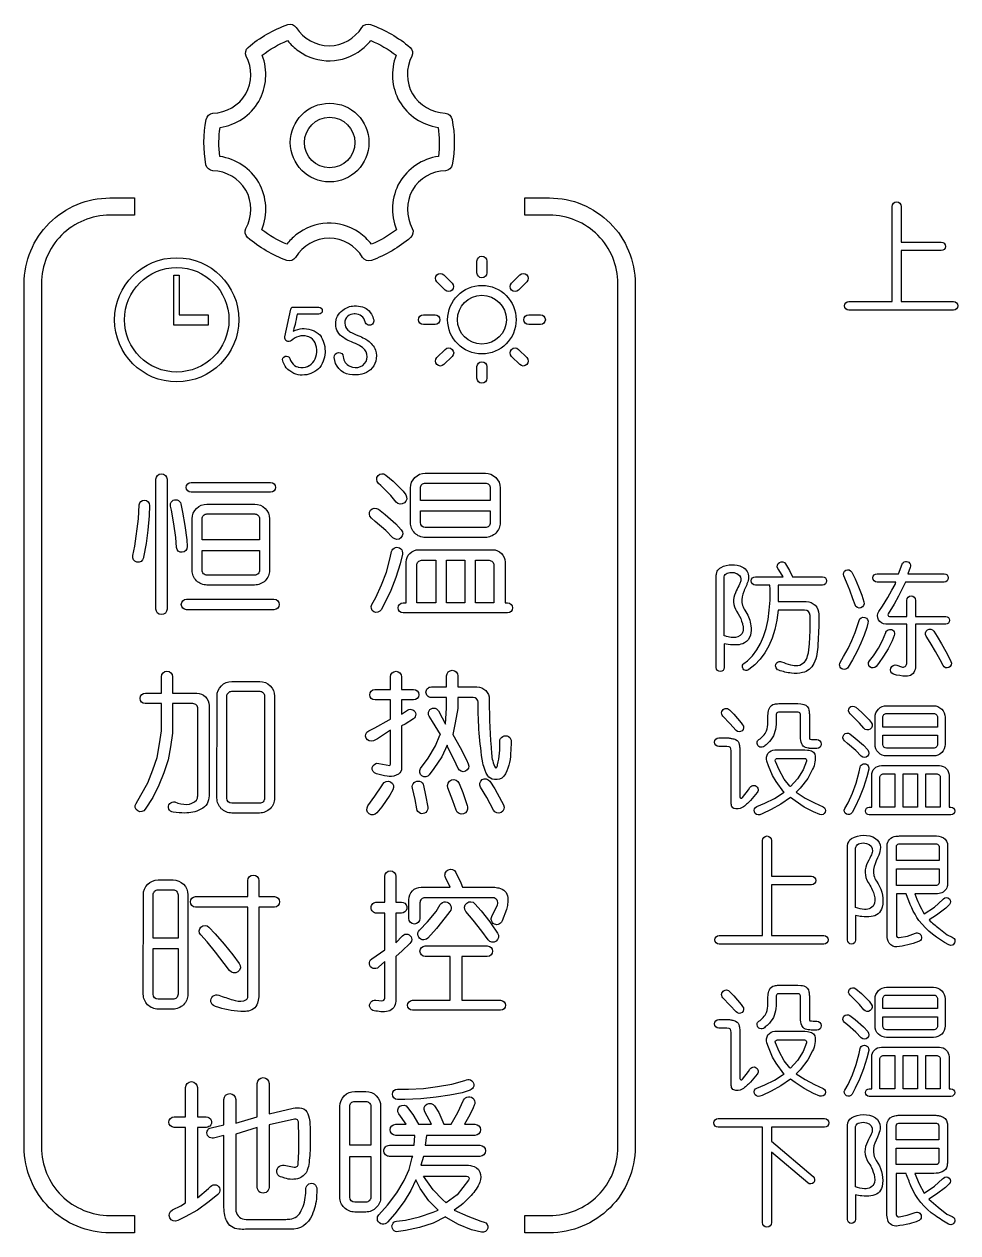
# Model space of a CAD drawing. Header units: inches. Extents: x -244 to 524, y 600 to 1121.
# Drawn here: x 462.95 to 481.89, y 920.44 to 944.97 of the extents above; entities that cross this region are included whole.
import ezdxf

# ---------------------------------------------------------------- set-up
doc = ezdxf.new("R2010")
doc.units = ezdxf.units.IN
doc.layers.add('DWG', color=7, linetype='Continuous')

# ---------------------------------------------------------------- blocks, each defined once
blk = doc.blocks.new('SPC')
at = {"layer": 'DWG'}
for points in [[(14.868, 27.781, 0.251803), (14.877, 27.014, 0.24952), (15.545, 26.622, -0.3435), (15.681, 26.496, -0.095028), (15.686, 25.577, -0.341599), (15.546, 25.455, 0.25424), (14.877, 25.063, 0.251355), (14.875, 24.282, -0.34376), (14.84, 24.099, -0.091878), (14.044, 23.634, -0.343192), (13.867, 23.695, 0.257035), (13.187, 24.087, 0.252369), (12.507, 23.695, -0.345785), (12.331, 23.634, -0.091712), (11.534, 24.099, -0.341208), (11.5, 24.282, 0.255978), (11.498, 25.063, 0.249702), (10.829, 25.455, -0.344158), (10.689, 25.577, -0.095085), (10.694, 26.496, -0.345858), (10.829, 26.622, 0.254036), (11.498, 27.014, 0.247407), (11.507, 27.781, -0.336863), (11.545, 27.958, -0.092243), (12.347, 28.421, -0.335925), (12.521, 28.362, 0.250637), (13.187, 27.989, 0.246294), (13.854, 28.362, -0.339946), (14.028, 28.421, -0.092094), (14.83, 27.958, -0.337455)], [(14.613, 25.215, 0.22672), (14.554, 24.258, -0.065935), (14.049, 23.962, 0.072401), (13.795, 24.199, 0.337485), (12.513, 24.15, 0.054158), (12.326, 23.962, -0.065782), (11.821, 24.258, 0.229078), (11.761, 25.215, 0.226032), (10.97, 25.744, -0.069111), (10.974, 26.333, 0.226109), (11.761, 26.862, 0.223229), (11.829, 27.798, -0.066902), (12.343, 28.094, 0.06322), (12.566, 27.887, 0.337197), (13.846, 27.915, 0.052891), (14.032, 28.094, -0.066828), (14.546, 27.798, 0.223473), (14.613, 26.862, 0.224507), (15.4, 26.333, -0.070456), (15.404, 25.744, 0.226964)], [(7, 5.64), (7, 23.162, -0.414214), (8.74, 24.902), (9.24, 24.902), (9.24, 24.552), (8.74, 24.552, 0.414214), (7.35, 23.162), (7.35, 5.64, 0.414214), (8.74, 4.25), (9.24, 4.25), (9.24, 3.9), (8.74, 3.9, -0.414214)], [(17.657, 3.9), (17.157, 3.9), (17.157, 4.25), (17.657, 4.25, 0.414214), (19.047, 5.64), (19.047, 23.162, 0.414214), (17.657, 24.552), (17.157, 24.552), (17.157, 24.902), (17.657, 24.902, -0.414214), (19.397, 23.162), (19.397, 5.64, -0.414214)], [(24.796, 22.802), (25.857, 22.802, -1), (25.857, 22.627), (23.732, 22.627, -1), (23.732, 22.802), (24.61, 22.802), (24.61, 24.728, -1), (24.796, 24.728), (24.796, 24.007), (25.607, 24.007, -1), (25.607, 23.832), (24.796, 23.832)], [(16.187, 23.619, -1), (16.387, 23.619), (16.387, 23.382, -1), (16.187, 23.382)], [(15.544, 23.033), (15.376, 23.2, -1), (15.517, 23.341), (15.685, 23.174, -1)], [(16.889, 23.174), (17.057, 23.341, -1), (17.198, 23.2), (17.03, 23.033, -1)], [(12.657, 22.105), (12.61, 22.101), (12.57, 22.093), (12.525, 22.079), (12.485, 22.059), (12.448, 22.032), (12.424, 22.01, -0.758247), (12.287, 22.084), (12.409, 22.648, -0.353058), (12.456, 22.685), (12.977, 22.685, -1), (12.977, 22.541), (12.537, 22.541), (12.527, 22.485), (12.516, 22.432), (12.505, 22.382), (12.495, 22.335), (12.484, 22.291), (12.473, 22.251), (12.463, 22.214), (12.458, 22.197), (12.505, 22.218), (12.552, 22.233), (12.597, 22.244), (12.641, 22.251), (12.682, 22.253), (12.729, 22.248), (12.775, 22.239), (12.82, 22.227), (12.864, 22.212), (12.881, 22.205), (12.926, 22.18), (12.965, 22.152), (12.997, 22.121), (13.024, 22.087), (13.025, 22.085), (13.047, 22.04), (13.066, 21.996), (13.082, 21.953), (13.089, 21.933), (13.097, 21.888), (13.102, 21.841), (13.105, 21.793), (13.105, 21.765), (13.1, 21.719), (13.091, 21.673), (13.078, 21.627), (13.065, 21.589), (13.047, 21.542), (13.024, 21.501), (12.997, 21.464), (12.97, 21.437), (12.935, 21.406), (12.897, 21.379), (12.855, 21.356), (12.818, 21.341), (12.775, 21.326), (12.732, 21.315), (12.685, 21.309), (12.637, 21.307), (12.602, 21.308), (12.556, 21.314), (12.512, 21.325), (12.469, 21.341), (12.428, 21.363), (12.387, 21.39), (12.378, 21.397), (12.347, 21.422), (12.319, 21.453), (12.294, 21.487), (12.272, 21.527), (12.253, 21.572), (12.246, 21.593, -0.97311), (12.389, 21.643), (12.406, 21.604), (12.429, 21.563), (12.456, 21.529), (12.485, 21.502), (12.517, 21.483), (12.552, 21.471), (12.562, 21.469), (12.614, 21.462), (12.662, 21.462), (12.707, 21.469), (12.748, 21.481), (12.785, 21.5), (12.786, 21.501), (12.823, 21.528), (12.856, 21.559), (12.884, 21.597), (12.905, 21.637), (12.92, 21.678), (12.93, 21.723), (12.935, 21.77), (12.938, 21.821), (12.931, 21.871), (12.92, 21.917), (12.903, 21.959), (12.881, 21.997), (12.849, 22.033), (12.813, 22.062), (12.773, 22.083), (12.746, 22.093), (12.702, 22.102)], [(13.848, 21.324, -0.103245), (13.6, 21.319, -0.350255), (13.291, 21.665, -0.99881), (13.474, 21.68, 0.279469), (13.605, 21.485, 0.196646), (13.827, 21.479, 0.499096), (13.911, 21.821, 0.106833), (13.804, 21.905, 0.030017), (13.639, 21.982, -0.034359), (13.516, 22.042), (13.478, 22.067, -0.540556), (13.464, 22.625, -0.169471), (13.695, 22.709), (13.741, 22.709), (13.786, 22.705, -0.254133), (14.045, 22.544, -0.063058), (14.092, 22.428, -1), (13.917, 22.387, 0.359211), (13.715, 22.549), (13.693, 22.549, 0.150721), (13.565, 22.505, 0.428137), (13.568, 22.22, 0.071058), (13.643, 22.169, 0.022242), (13.81, 22.094, -0.029471), (13.932, 22.033), (13.971, 22.008, -0.155404), (14.127, 21.815, -0.145023), (14.132, 21.59, -0.290681)], [(15.336, 22.331), (15.099, 22.331, -1), (15.099, 22.53), (15.336, 22.53, -1)], [(17.238, 22.53), (17.475, 22.53, -1), (17.475, 22.331), (17.238, 22.331, -1)], [(15.685, 21.687), (15.517, 21.52, -1), (15.376, 21.661), (15.544, 21.829, -1)], [(17.03, 21.829), (17.198, 21.661, -1), (17.057, 21.52), (16.889, 21.687, -1)], [(16.387, 21.479), (16.387, 21.242, -1), (16.187, 21.242), (16.187, 21.479, -1)], [(9.673, 19.192, -1), (9.899, 19.192), (9.899, 16.558, -1), (9.673, 16.558)], [(14.438, 18.865), (14.237, 19.066), (14.189, 19.109, -0.981141), (14.337, 19.279), (14.488, 19.153), (14.688, 18.953), (14.741, 18.877, -0.959156), (14.548, 18.731)], [(14.839, 19.016, -0.414214), (15.139, 19.316), (16.357, 19.316, -0.414214), (16.657, 19.016), (16.657, 18.314, -0.414214), (16.356, 18.012), (15.139, 18.012, -0.414214), (14.838, 18.314)], [(11.999, 19.128, -1), (11.999, 18.928), (10.388, 18.928, -1), (10.388, 19.128)], [(16.357, 19.116, -0.414214), (16.457, 19.016), (16.457, 18.765), (15.039, 18.765), (15.039, 19.016), (15.039, 19.016, -0.414214), (15.139, 19.116)], [(9.544, 18.662), (9.535, 18.451), (9.51, 18.163), (9.472, 17.887), (9.422, 17.611), (9.419, 17.596, -0.997699), (9.204, 17.643), (9.247, 17.837), (9.322, 18.389), (9.334, 18.671, -1)], [(9.968, 18.647, -1.006872), (10.179, 18.691), (10.212, 18.526), (10.262, 18.251), (10.3, 17.962), (10.307, 17.825, -0.987908), (10.09, 17.81), (10.074, 18.012), (10.036, 18.288), (9.986, 18.564)], [(11.677, 18.689, -0.414214), (11.977, 18.389), (11.977, 17.347, -0.414214), (11.675, 17.046), (10.709, 17.046, -0.414214), (10.408, 17.347), (10.409, 18.389, -0.414214), (10.709, 18.689)], [(11.677, 18.489, -0.414214), (11.777, 18.389), (11.777, 17.962), (10.609, 17.962), (10.609, 18.389, -0.414214), (10.709, 18.489)], [(14.124, 18.338), (14.044, 18.406, -0.975595), (14.186, 18.583), (14.325, 18.476), (14.538, 18.288), (14.649, 18.168, -0.981659), (14.481, 18.006), (14.337, 18.15)], [(15.139, 18.212, -0.413961), (15.038, 18.313), (15.038, 18.552), (16.457, 18.552), (16.457, 18.314, -0.414214), (16.356, 18.212)], [(10.709, 17.247, -0.414214), (10.609, 17.347), (10.609, 17.749), (11.777, 17.749), (11.777, 17.347, -0.414214), (11.677, 17.247)], [(14.538, 17.197), (14.438, 16.934), (14.325, 16.696), (14.241, 16.545, -1), (14.054, 16.648), (14.137, 16.796), (14.25, 17.047), (14.35, 17.31), (14.425, 17.599), (14.455, 17.725, -1.00223), (14.674, 17.673), (14.626, 17.473)], [(14.751, 17.512, -0.414214), (15.001, 17.762), (16.507, 17.762, -0.414214), (16.757, 17.512), (16.757, 16.683), (16.807, 16.683, -1), (16.807, 16.483), (14.689, 16.483, -1), (14.689, 16.683), (14.751, 16.683)], [(15.353, 16.683), (14.964, 16.683), (14.964, 17.448, -0.414214), (15.064, 17.548), (15.353, 17.548)], [(16.156, 17.548), (16.432, 17.548, -0.414214), (16.532, 17.448), (16.532, 16.683), (16.156, 16.683)], [(21.043, 17.248), (21.046, 17.269, -0.18588), (21.097, 17.37, -0.057536), (21.141, 17.402, -0.241082), (21.575, 17.412, -0.293613), (21.697, 17.199, -0.079779), (21.671, 17.084, -0.014308), (21.647, 17.022), (21.629, 16.982), (21.612, 16.942, 0.013775), (21.588, 16.882), (21.582, 16.861, 0.16459), (21.576, 16.632, 0.057688), (21.623, 16.536), (21.645, 16.5, -0.135222), (21.743, 16.219, -0.0895), (21.735, 16.027, -0.227817), (21.614, 15.871, -0.106357), (21.469, 15.832, -0.057437), (21.287, 15.842), (21.245, 15.849), (21.203, 15.856), (21.203, 15.37, -1), (21.043, 15.37)], [(22.869, 16.71, -0.418124), (23.124, 16.452), (23.121, 16.219), (23.106, 15.829, -0.029146), (23.085, 15.643, -0.073005), (23.024, 15.457, -0.107101), (22.927, 15.332, -0.111652), (22.795, 15.268, -0.074292), (22.566, 15.257, -0.058232), (22.309, 15.318, -1.017402), (22.366, 15.488, 0.026102), (22.55, 15.426, 0.107881), (22.699, 15.414, 0.160495), (22.831, 15.482, 0.125307), (22.897, 15.61, 0.049289), (22.935, 15.856), (22.949, 16.123), (22.949, 16.345), (22.946, 16.431, 0.404153), (22.835, 16.538), (22.301, 16.538), (22.273, 16.334), (22.233, 16.144), (22.18, 15.969), (22.112, 15.812), (22.029, 15.668), (21.933, 15.54), (21.822, 15.425), (21.702, 15.33, -1.007999), (21.603, 15.455), (21.675, 15.511), (21.779, 15.611), (21.865, 15.729), (21.94, 15.862), (22.004, 16.005), (22.055, 16.166), (22.094, 16.345), (22.119, 16.534), (22.133, 16.738), (22.133, 16.96), (22.13, 17.046), (21.838, 17.046, -1), (21.838, 17.214), (22.398, 17.214), (22.309, 17.354), (22.292, 17.383, -0.986875), (22.449, 17.474), (22.527, 17.343), (22.588, 17.214), (23.197, 17.214, -1), (23.197, 17.046), (22.301, 17.046), (22.301, 16.71)], [(24.343, 16.51), (24.414, 16.617), (24.525, 16.792), (24.607, 16.939), (24.672, 17.06), (24.689, 17.107), (24.304, 17.107, -1), (24.304, 17.275), (24.74, 17.275), (24.812, 17.468, -1.002709), (24.979, 17.405), (24.929, 17.275), (25.666, 17.275, -1), (25.666, 17.107), (24.879, 17.107), (24.818, 16.971), (24.743, 16.821), (24.654, 16.656), (24.529, 16.46, 0.591471), (24.557, 16.409), (24.908, 16.409), (24.908, 16.735, -1), (25.087, 16.735), (25.087, 16.409), (25.699, 16.409, -1), (25.699, 16.252), (25.087, 16.252), (25.087, 15.454, -0.056909), (25.077, 15.334, -0.392931), (24.891, 15.195, -0.064678), (24.641, 15.236, -1), (24.709, 15.418), (24.803, 15.383, 0.523655), (24.908, 15.455), (24.908, 16.252), (24.48, 16.252, -0.600444)], [(21.203, 17.199), (21.205, 17.214, -0.27011), (21.265, 17.287, -0.24806), (21.486, 17.263, -0.312125), (21.538, 17.131, -0.059867), (21.515, 17.062, -0.009509), (21.449, 16.929, 0.012627), (21.43, 16.887, 0.259174), (21.454, 16.516), (21.488, 16.464, -0.07481), (21.573, 16.263), (21.577, 16.247), (21.581, 16.231, -0.133271), (21.581, 16.098, -0.065792), (21.565, 16.064, -0.270117), (21.377, 15.978, -0.059533), (21.251, 16.002), (21.235, 16.007), (21.203, 16.016)], [(23.631, 17.231, -0.977324), (23.791, 17.309), (23.859, 17.175), (23.931, 17.01), (23.995, 16.842), (24.039, 16.702, -0.98765), (23.859, 16.643), (23.816, 16.767), (23.752, 16.942), (23.688, 17.107)], [(10.294, 16.758), (12.068, 16.758, -1), (12.068, 16.545), (10.294, 16.545, -1)], [(23.94, 16.325, -0.990222), (24.12, 16.275), (24.096, 16.184), (24.042, 16.03), (23.977, 15.869), (23.899, 15.701), (23.809, 15.529), (23.722, 15.38, -1.002784), (23.558, 15.477), (23.627, 15.593), (23.716, 15.758), (23.795, 15.923), (23.863, 16.084), (23.917, 16.245)], [(24.482, 16.08), (24.485, 16.087, -1.017088), (24.655, 16.023), (24.611, 15.912), (24.532, 15.751), (24.439, 15.601), (24.335, 15.454), (24.285, 15.395, -0.986166), (24.149, 15.508), (24.232, 15.611), (24.332, 15.762), (24.414, 15.919)], [(25.303, 16.01, -0.995984), (25.454, 16.109), (25.523, 16.005), (25.613, 15.855), (25.702, 15.694), (25.788, 15.529), (25.805, 15.493, -0.98228), (25.644, 15.413), (25.584, 15.529), (25.494, 15.694), (25.405, 15.847), (25.316, 15.99)], [(10.75, 12.77, -0.307283), (10.585, 12.495), (10.546, 12.475), (10.505, 12.459), (10.464, 12.445), (10.423, 12.435, -0.051345), (10.259, 12.419, -0.019856), (10.025, 12.436, -1.082713), (10.058, 12.643, 0.102359), (10.298, 12.595, 0.206315), (10.494, 12.68), (10.505, 12.696, 0.09441), (10.524, 12.795), (10.524, 14.535, 0.427586), (10.423, 14.639), (10.01, 14.639), (10.01, 14.037), (9.972, 13.761), (9.922, 13.498), (9.834, 13.234), (9.734, 12.984), (9.609, 12.733), (9.455, 12.496, -1), (9.269, 12.615), (9.37, 12.783), (9.508, 13.034), (9.609, 13.297), (9.696, 13.548), (9.747, 13.824), (9.784, 14.087), (9.784, 14.639), (9.458, 14.639, -1), (9.46, 14.852), (9.784, 14.852), (9.784, 15.186, -1), (10.01, 15.186), (10.01, 14.852), (10.5, 14.852, -0.414214), (10.75, 14.602)], [(14.657, 13.335, -0.260312), (14.593, 13.21, -0.172129), (14.405, 13.163), (14.366, 13.166, -0.031665), (14.146, 13.214, -1), (14.194, 13.427), (14.418, 13.385), (14.431, 13.41), (14.431, 14.099), (14.168, 13.924), (14.086, 13.886, -1), (13.99, 14.086), (14.117, 14.15), (14.406, 14.313), (14.431, 14.325), (14.431, 14.714), (14.119, 14.714, -1), (14.118, 14.927), (14.431, 14.927), (14.431, 15.184, -1), (14.657, 15.183), (14.657, 14.927), (14.9, 14.927, -1), (14.901, 14.714), (14.657, 14.714), (14.657, 14.426), (14.78, 14.508, -1), (14.896, 14.331), (14.732, 14.225), (14.657, 14.187)], [(16.65, 13.872, -1.032744), (16.882, 13.864, -0.013856), (16.87, 13.631, -0.131123), (16.733, 13.164, -0.077094), (16.693, 13.129, -0.202131), (16.493, 13.107, -0.166294), (16.386, 13.209, -0.040479), (16.351, 13.283, -0.036248), (16.305, 13.439, -0.041154), (16.211, 14.651), (16.211, 14.666, 0.410819), (16.11, 14.764), (15.798, 14.764), (15.798, 14.538), (15.747, 14.25), (15.697, 14.012), (15.848, 13.748), (15.973, 13.498), (16.01, 13.417, -1), (15.804, 13.325), (15.722, 13.498), (15.597, 13.748), (15.584, 13.799), (15.472, 13.56), (15.309, 13.322), (15.22, 13.197, -1), (15.043, 13.322), (15.196, 13.535), (15.346, 13.786), (15.434, 13.999), (15.447, 14.012), (15.284, 14.275), (15.217, 14.383, -1.024709), (15.406, 14.493), (15.484, 14.35), (15.547, 14.225), (15.572, 14.551), (15.572, 14.764), (15.259, 14.764, -0.416141), (15.152, 14.871, -0.424234), (15.262, 14.977), (15.572, 14.977), (15.572, 15.203, -1), (15.798, 15.203), (15.798, 14.977), (16.187, 14.977, -0.414214), (16.437, 14.727), (16.437, 14.701, 0.023073), (16.484, 13.623, 0.103932), (16.561, 13.336), (16.567, 13.332), (16.572, 13.331), (16.578, 13.334, 0.108836), (16.607, 13.398, 0.072755)], [(10.913, 14.79, -0.414214), (11.213, 15.09), (11.779, 15.09, -0.414214), (12.079, 14.79), (12.079, 12.721, -0.414214), (11.777, 12.419), (11.213, 12.419, -0.414214), (10.912, 12.721)], [(11.113, 14.79, -0.414214), (11.213, 14.89), (11.779, 14.89, -0.414214), (11.879, 14.79), (11.879, 12.721, -0.414214), (11.777, 12.619), (11.213, 12.619, -0.413961), (11.112, 12.72)], [(21.313, 14.513), (21.396, 14.425), (21.545, 14.25), (21.578, 14.21, -0.97673), (21.445, 14.096), (21.321, 14.234), (21.177, 14.386, -1.002617)], [(22.121, 14.547, -0.26273), (22.224, 14.628, -0.027827), (22.309, 14.64), (22.699, 14.64), (22.761, 14.635), (22.791, 14.63), (22.82, 14.623, -0.324197), (22.923, 14.507, -0.050441), (22.931, 14.423), (22.931, 13.993, 0.012355), (22.94, 13.916, 0.034092), (23.082, 13.91, -0.988156), (23.084, 13.726), (23.084, 13.726, -0.016553), (22.97, 13.728), (22.939, 13.731), (22.928, 13.732), (22.927, 13.733), (22.904, 13.736), (22.879, 13.741), (22.852, 13.75, -0.212131), (22.777, 13.821, -0.069926), (22.749, 13.968), (22.749, 14.42, 0.433586), (22.705, 14.466), (22.303, 14.466, 0.41817), (22.26, 14.422, -0.008884), (22.259, 14.278), (22.256, 14.221), (22.251, 14.164, -0.18758), (22.09, 13.837, -0.016576), (22.019, 13.776, -0.627369), (21.872, 13.832), (21.872, 13.849, -0.203592), (21.905, 13.908, 0.155377), (22.06, 14.087, 0.087248), (22.089, 14.256), (22.089, 14.313, -0.024837), (22.093, 14.429), (22.097, 14.46), (22.103, 14.49), (22.111, 14.52)], [(23.794, 14.401), (23.757, 14.434, -0.981141), (23.872, 14.568), (23.99, 14.469), (24.147, 14.313), (24.188, 14.253, -0.959156), (24.037, 14.139), (23.951, 14.244)], [(24.264, 13.813), (24.265, 14.362, -0.414214), (24.5, 14.597), (25.452, 14.597, -0.414214), (25.686, 14.362), (25.686, 13.813, -0.414214), (25.451, 13.577), (24.5, 13.577, -0.414214)], [(24.5, 14.441), (25.452, 14.441, -0.414214), (25.53, 14.362), (25.53, 14.165), (24.421, 14.165), (24.421, 14.362), (24.421, 14.362, -0.414214)], [(23.706, 13.832), (23.643, 13.885, -0.975595), (23.754, 14.023), (23.863, 13.94), (24.029, 13.793), (24.116, 13.699, -0.981659), (23.985, 13.572), (23.872, 13.685)], [(24.421, 13.999), (25.53, 13.999), (25.53, 13.813, -0.414214), (25.451, 13.734), (24.5, 13.734, -0.413961), (24.42, 13.813)], [(21.305, 13.761), (21.255, 13.769), (21.093, 13.769, -1), (21.093, 13.943), (21.296, 13.943, -0.011491), (21.361, 13.932, -0.070941), (21.436, 13.909, -0.254447), (21.509, 13.809, -0.026143), (21.52, 13.719), (21.52, 12.748, 0.32165), (21.54, 12.72, 0.329988), (21.575, 12.733), (21.695, 12.889), (21.727, 12.938, -1.083663), (21.87, 12.834), (21.736, 12.674, -0.073532), (21.57, 12.53, -0.222538), (21.397, 12.513, -0.270609), (21.35, 12.583, -0.016463), (21.346, 12.624), (21.346, 13.678), (21.341, 13.723, 0.334609)], [(22.234, 13.703), (22.84, 13.703), (22.891, 13.697), (22.92, 13.693), (22.947, 13.687), (22.973, 13.679, -0.225031), (23.04, 13.612, -0.188829), (22.994, 13.307), (22.898, 13.122), (22.742, 12.924, -0.031599), (22.666, 12.84), (22.848, 12.723), (23.039, 12.624), (23.211, 12.545, -0.972008), (23.145, 12.39), (23.014, 12.441), (22.823, 12.541), (22.641, 12.665), (22.549, 12.732), (22.35, 12.599), (22.159, 12.491), (21.977, 12.4), (21.925, 12.385, -0.947134), (21.868, 12.551), (22.027, 12.616), (22.226, 12.715), (22.383, 12.815), (22.417, 12.84), (22.416, 12.84), (22.256, 13.058), (22.184, 13.18), (22.101, 13.379), (22.071, 13.47, -0.520491)], [(22.283, 13.528), (22.83, 13.528, -0.521815), (22.871, 13.47), (22.807, 13.296), (22.69, 13.113), (22.549, 12.956), (22.533, 12.964), (22.417, 13.105), (22.317, 13.296), (22.243, 13.468, -0.538437)], [(24.136, 13.312), (24.098, 13.155), (24.029, 12.94), (23.951, 12.734), (23.863, 12.547), (23.797, 12.429, -1), (23.651, 12.51), (23.716, 12.626), (23.804, 12.822), (23.882, 13.028), (23.941, 13.253), (23.964, 13.352, -1.00223)], [(24.392, 13.381), (25.57, 13.381, -0.414214), (25.765, 13.185), (25.765, 12.538), (25.804, 12.538, -1), (25.804, 12.381), (24.147, 12.381, -1), (24.147, 12.538), (24.196, 12.538), (24.196, 13.185, -0.414214)], [(14.255, 12.971), (14.276, 13.007, -0.996627), (14.48, 12.892), (14.418, 12.783), (14.255, 12.545), (14.157, 12.423, -0.973592), (13.976, 12.563), (14.117, 12.758)], [(14.932, 12.695), (14.878, 12.925, -1.00989), (15.103, 12.977), (15.146, 12.783), (15.19, 12.54, -1.00738), (14.965, 12.501)], [(15.992, 12.544, -0.956099), (15.765, 12.476), (15.697, 12.67), (15.598, 12.932, -1), (15.827, 13.019), (15.898, 12.833), (15.986, 12.57)], [(16.387, 12.733), (16.262, 12.946, -0.986219), (16.446, 13.065), (16.55, 12.908), (16.688, 12.658), (16.725, 12.583, -0.984967), (16.524, 12.479)], [(24.441, 13.214), (24.667, 13.214), (24.667, 12.538), (24.363, 12.538), (24.363, 13.136, -0.414214)], [(25.51, 13.214, -0.414214), (25.589, 13.136), (25.589, 12.538), (25.294, 12.538), (25.294, 13.214)], [(22.977, 11.139, -1), (22.977, 10.964), (22.166, 10.964), (22.166, 9.935), (23.227, 9.935, -1), (23.227, 9.76), (21.101, 9.76, -1), (21.101, 9.935), (21.98, 9.935), (21.98, 11.86, -1), (22.166, 11.86), (22.166, 11.139)], [(24.184, 10.318, -0.07297), (23.997, 10.318, -0.0139), (23.869, 10.337), (23.869, 9.842, -1), (23.706, 9.842), (23.706, 11.754, -0.251251), (23.789, 11.9, -0.273671), (24.274, 11.905, -0.242415), (24.372, 11.718, -0.100445), (24.338, 11.566), (24.314, 11.507), (24.288, 11.449), (24.265, 11.391, 0.150464), (24.242, 11.149, 0.07841), (24.292, 11.037), (24.325, 10.984, -0.191488), (24.41, 10.506, -0.319783)], [(24.094, 11.801, -0.396774), (24.212, 11.644, -0.082163), (24.181, 11.55), (24.158, 11.504), (24.135, 11.46), (24.114, 11.417, 0.274605), (24.124, 11.012, -0.028418), (24.195, 10.891), (24.214, 10.848), (24.23, 10.803, -0.139474), (24.256, 10.587, -0.337206), (24.052, 10.461, -0.068489), (23.869, 10.5), (23.869, 11.704), (23.873, 11.727, -0.291924), (23.956, 11.802, -0.137469)], [(24.508, 11.754, -0.38883), (24.686, 11.947), (24.719, 11.952, -0.013458), (24.796, 11.954), (25.463, 11.954, -0.143255), (25.65, 11.917, -0.294356), (25.737, 11.754), (25.737, 11.002, -0.034225), (25.728, 10.927, -0.315965), (25.563, 10.786), (25.531, 10.781, -0.011104), (25.463, 10.776), (25.073, 10.776, 0.049724), (25.261, 10.375), (25.261, 10.375), (25.474, 10.512), (25.637, 10.663), (25.653, 10.679, -1), (25.772, 10.56), (25.7, 10.487), (25.512, 10.349), (25.361, 10.249, 0.024066), (25.556, 10.081), (25.725, 9.948), (25.832, 9.898, -1.081369), (25.759, 9.744, -0.098023), (25.154, 10.236, -0.067874), (24.898, 10.776), (24.697, 10.776), (24.697, 9.939, 0.473285), (24.756, 9.89), (24.922, 9.923), (25.083, 9.982, -0.220603), (25.16, 9.976), (25.175, 9.966, -0.584313), (25.144, 9.809, -0.064942), (24.704, 9.705, -0.133179), (24.624, 9.717, -0.237061), (24.517, 9.861), (24.512, 9.893), (24.508, 9.923)], [(24.697, 11.741, -0.414214), (24.747, 11.791), (25.512, 11.791, -0.414214), (25.562, 11.741), (25.562, 11.453), (24.697, 11.453)], [(25.512, 10.951), (24.697, 10.951), (24.697, 11.29), (25.562, 11.29), (25.562, 11.001, -0.414214)], [(10.321, 8.742, -0.414214), (10.019, 8.44), (9.718, 8.44, -0.414214), (9.417, 8.742), (9.418, 10.761, -0.414214), (9.718, 11.061), (10.021, 11.061, -0.414214), (10.321, 10.761)], [(11.537, 10.509), (10.478, 10.509, -1), (10.478, 10.722), (11.537, 10.722), (11.537, 11.048, -1), (11.763, 11.048), (11.763, 10.722), (12.076, 10.722, -1), (12.076, 10.509), (11.763, 10.509), (11.763, 8.816, -0.095078), (11.731, 8.559, -0.324538), (11.517, 8.395), (11.492, 8.392), (11.442, 8.39), (11.393, 8.39, -0.062587), (10.885, 8.49), (10.868, 8.497, -1), (10.948, 8.723, 0.013258), (11.236, 8.625), (11.281, 8.613, 0.20812), (11.51, 8.634, 0.12118), (11.53, 8.659, 0.068005), (11.537, 8.69), (11.537, 8.691)], [(14.541, 8.686, -0.047647), (14.537, 8.566, -0.348771), (14.351, 8.39), (14.314, 8.386), (14.275, 8.385), (14.237, 8.387, -0.018274), (14.104, 8.406, -1), (14.133, 8.624), (14.26, 8.611, 0.443545), (14.315, 8.661), (14.315, 9.408), (14.191, 9.292, -1.092872), (14.052, 9.461), (14.315, 9.646), (14.315, 10.386), (14.152, 10.386, -0.414214), (14.039, 10.499, -0.422888), (14.156, 10.612), (14.315, 10.612), (14.315, 11.132, -1), (14.541, 11.132), (14.541, 10.612), (14.654, 10.612, -0.355124), (14.764, 10.522), (14.764, 10.476, -0.355124), (14.654, 10.386), (14.541, 10.386), (14.541, 9.784), (14.677, 9.929, -1.047399), (14.828, 9.773), (14.666, 9.621), (14.541, 9.508)], [(16.785, 10.461), (16.696, 10.228, -0.510706), (16.518, 10.177), (16.505, 10.195), (16.479, 10.235, -0.197968), (16.488, 10.322), (16.601, 10.556, 0.55353), (16.51, 10.7), (15.131, 10.7, 0.417559), (15.03, 10.6), (15.03, 10.28, -1), (14.804, 10.279), (14.804, 10.66, -0.418666), (15.055, 10.913), (15.644, 10.913), (15.55, 11.112, -0.420836), (15.603, 11.268, -0.413914), (15.756, 11.213), (15.858, 11.001), (15.895, 10.913), (16.547, 10.913), (16.606, 10.903), (16.632, 10.898, -0.348953), (16.81, 10.702, -0.082045), (16.809, 10.574, -0.016447)], [(10.121, 9.882), (9.618, 9.882), (9.618, 10.761), (9.618, 10.761, -0.414214), (9.718, 10.861), (10.021, 10.861, -0.414214), (10.121, 10.761)], [(15.544, 10.298), (15.369, 10.073), (15.188, 9.881, -1.001638), (15.019, 10.041), (15.18, 10.211), (15.356, 10.424), (15.441, 10.56, -1.04827), (15.639, 10.422)], [(16.271, 10.436), (16.447, 10.211), (16.472, 10.173), (16.604, 9.981, -0.983763), (16.414, 9.846), (16.284, 10.023), (16.108, 10.248), (15.964, 10.423, -0.985158), (16.147, 10.579)], [(11.061, 9.757), (11.236, 9.544), (11.364, 9.367, -0.99524), (11.168, 9.223), (11.061, 9.368), (10.885, 9.594), (10.71, 9.807), (10.582, 9.944, -0.999055), (10.749, 10.101), (10.873, 9.97)], [(9.718, 8.64, -0.413961), (9.617, 8.741), (9.618, 9.669), (10.121, 9.669), (10.121, 8.742, -0.414214), (10.019, 8.64)], [(14.879, 8.618), (15.644, 8.618), (15.644, 9.508), (15.137, 9.508, -1), (15.137, 9.722), (16.397, 9.722, -1), (16.397, 9.508), (15.883, 9.508), (15.883, 8.618), (16.666, 8.618, -1), (16.666, 8.418), (14.879, 8.418, -1)], [(22.121, 8.833, -0.26273), (22.224, 8.914, -0.027827), (22.309, 8.926), (22.699, 8.926), (22.761, 8.921), (22.791, 8.916), (22.82, 8.909, -0.324197), (22.923, 8.793, -0.050441), (22.931, 8.708), (22.931, 8.279, 0.012355), (22.94, 8.202, 0.034092), (23.082, 8.196, -0.988156), (23.084, 8.012), (23.084, 8.012, -0.016553), (22.97, 8.014), (22.939, 8.017), (22.928, 8.018), (22.927, 8.018), (22.904, 8.022), (22.879, 8.027), (22.852, 8.036, -0.212131), (22.777, 8.107, -0.069926), (22.749, 8.254), (22.749, 8.706, 0.433586), (22.705, 8.752), (22.303, 8.752, 0.41817), (22.26, 8.708, -0.008884), (22.259, 8.564), (22.256, 8.506), (22.251, 8.449, -0.18758), (22.09, 8.123, -0.016576), (22.019, 8.062, -0.627369), (21.872, 8.118), (21.872, 8.134, -0.203592), (21.905, 8.194, 0.155377), (22.06, 8.373, 0.087248), (22.089, 8.542), (22.089, 8.598, -0.024837), (22.093, 8.715), (22.097, 8.746), (22.103, 8.776), (22.111, 8.805)], [(23.794, 8.687), (23.757, 8.72, -0.981141), (23.872, 8.854), (23.99, 8.755), (24.147, 8.598), (24.188, 8.539, -0.959156), (24.037, 8.425), (23.951, 8.53)], [(25.686, 8.099, -0.414214), (25.451, 7.863), (24.5, 7.863, -0.414214), (24.264, 8.099), (24.265, 8.648, -0.414214), (24.5, 8.883), (25.452, 8.883, -0.414214), (25.686, 8.648)], [(21.313, 8.799), (21.396, 8.71), (21.545, 8.536), (21.578, 8.496, -0.97673), (21.445, 8.382), (21.321, 8.52), (21.177, 8.672, -1.002617)], [(25.53, 8.648), (25.53, 8.451), (24.421, 8.451), (24.421, 8.648), (24.421, 8.648, -0.414214), (24.5, 8.726), (25.452, 8.726, -0.414214)], [(21.305, 8.047), (21.255, 8.055), (21.093, 8.055, -1), (21.093, 8.229), (21.296, 8.229, -0.011491), (21.361, 8.218, -0.070941), (21.436, 8.195, -0.254447), (21.509, 8.095, -0.026143), (21.52, 8.005), (21.52, 7.034, 0.32165), (21.54, 7.006, 0.329988), (21.575, 7.018), (21.695, 7.175), (21.727, 7.224, -1.083663), (21.87, 7.119), (21.736, 6.96, -0.073532), (21.57, 6.816, -0.222538), (21.397, 6.799, -0.270609), (21.35, 6.869, -0.016463), (21.346, 6.91), (21.346, 7.964), (21.341, 8.009, 0.334609)], [(23.706, 8.118), (23.643, 8.171, -0.975595), (23.754, 8.309), (23.863, 8.226), (24.029, 8.079), (24.116, 7.985, -0.981659), (23.985, 7.858), (23.872, 7.971)], [(25.53, 8.099, -0.414214), (25.451, 8.019), (24.5, 8.019, -0.413961), (24.42, 8.098), (24.421, 8.285), (25.53, 8.285)], [(22.234, 7.989), (22.84, 7.989), (22.891, 7.983), (22.92, 7.979), (22.947, 7.973), (22.973, 7.965, -0.225031), (23.04, 7.898, -0.188829), (22.994, 7.593), (22.898, 7.408), (22.742, 7.21, -0.031599), (22.666, 7.126), (22.848, 7.009), (23.039, 6.91), (23.211, 6.831, -0.972008), (23.145, 6.676), (23.014, 6.727), (22.823, 6.827), (22.641, 6.951), (22.549, 7.018), (22.35, 6.885), (22.159, 6.777), (21.977, 6.686), (21.925, 6.671, -0.947134), (21.868, 6.837), (22.027, 6.901), (22.226, 7.001), (22.383, 7.101), (22.417, 7.126), (22.416, 7.126), (22.256, 7.344), (22.184, 7.466), (22.101, 7.665), (22.071, 7.756, -0.520491)], [(22.283, 7.814), (22.83, 7.814, -0.521815), (22.871, 7.756), (22.807, 7.582), (22.69, 7.399), (22.549, 7.242), (22.533, 7.25), (22.417, 7.391), (22.317, 7.582), (22.243, 7.754, -0.538437)], [(23.882, 7.314), (23.941, 7.539), (23.964, 7.638, -1.00223), (24.136, 7.598), (24.098, 7.441), (24.029, 7.226), (23.951, 7.02), (23.863, 6.833), (23.797, 6.715, -1), (23.651, 6.796), (23.716, 6.912), (23.804, 7.108)], [(24.196, 7.471, -0.414214), (24.392, 7.667), (25.57, 7.667, -0.414214), (25.765, 7.471), (25.765, 6.824), (25.804, 6.824, -1), (25.804, 6.667), (24.147, 6.667, -1), (24.147, 6.824), (24.196, 6.824)], [(24.667, 6.824), (24.363, 6.824), (24.363, 7.422, -0.414214), (24.441, 7.5), (24.667, 7.5)], [(25.294, 7.5), (25.51, 7.5, -0.414214), (25.589, 7.422), (25.589, 6.824), (25.294, 6.824)], [(10.275, 6.253), (10.275, 6.849, -1), (10.514, 6.849), (10.514, 6.253), (10.695, 6.253, -0.693666), (10.765, 6.066, 0.079037), (10.725, 6.044, -0.069889), (10.695, 6.04), (10.514, 6.04), (10.514, 4.611), (10.739, 4.799), (10.783, 4.843, -1.056918), (10.931, 4.678), (10.752, 4.536), (10.514, 4.36), (10.263, 4.222), (10.115, 4.148, -1), (10.007, 4.364), (10.175, 4.448), (10.275, 4.511), (10.275, 6.04), (10.043, 6.04, -1), (10.043, 6.253)], [(12.744, 5.173, -0.220254), (12.584, 5.01, -0.179484), (12.286, 5.011), (12.232, 5.026, -0.272448), (12.134, 5.105, -0.595774), (12.278, 5.271), (12.475, 5.232, 0.459459), (12.559, 5.297), (12.57, 5.551), (12.573, 5.849), (12.569, 6.137, 0.487579), (12.482, 6.206), (11.968, 6.09), (11.968, 4.822, -1), (11.73, 4.825), (11.73, 6.04), (11.291, 5.902), (11.291, 4.41, 0.039726), (11.297, 4.341, 0.383257), (11.504, 4.172), (12.282, 4.172, 0.028491), (12.393, 4.179, 0.271997), (12.622, 4.352), (12.642, 4.392), (12.659, 4.432, 0.092201), (12.716, 4.8, -1), (12.939, 4.786, -0.007927), (12.932, 4.635, -0.091694), (12.841, 4.261, -0.329654), (12.402, 3.971), (12.332, 3.971), (11.492, 3.971, -0.033822), (11.354, 3.973, -0.291123), (11.105, 4.15, -0.061439), (11.071, 4.253), (11.063, 4.296, -0.013422), (11.053, 4.41), (11.053, 5.877), (10.84, 5.824, -0.2703), (10.737, 5.854, -0.586711), (10.792, 6.033), (11.053, 6.09), (11.053, 6.606, -1), (11.291, 6.606), (11.291, 6.128), (11.73, 6.253), (11.73, 6.931, -1), (11.968, 6.931), (11.968, 6.316), (12.457, 6.429, -0.073019), (12.627, 6.432, -0.287316), (12.756, 6.315), (12.764, 6.293), (12.771, 6.271), (12.782, 6.226, -0.034667), (12.799, 6.094), (12.801, 6.052), (12.802, 5.968), (12.802, 5.884), (12.802, 5.716, -0.03303), (12.779, 5.324, -0.068)], [(14.578, 6.605, -1), (14.578, 6.818), (14.798, 6.818), (15.099, 6.83), (15.387, 6.868), (15.675, 6.918), (15.939, 6.993), (15.973, 7.006, -1.013602), (16.046, 6.795), (15.889, 6.742), (15.638, 6.692), (15.362, 6.655), (15.048, 6.617), (14.722, 6.605)], [(13.405, 4.624), (13.406, 6.468, -0.414214), (13.706, 6.768), (13.933, 6.768, -0.414214), (14.233, 6.468), (14.233, 4.624, -0.414214), (13.932, 4.322), (13.706, 4.322, -0.414214)], [(14.71, 4.962), (14.81, 5.188), (14.873, 5.426), (14.885, 5.451), (14.413, 5.451, -0.423788), (14.296, 5.564, -0.414214), (14.409, 5.677), (14.911, 5.677), (14.923, 5.877), (14.54, 5.877, -1), (14.54, 6.103), (14.748, 6.103), (14.601, 6.312, -1), (14.78, 6.444), (14.885, 6.304), (14.998, 6.103), (15.262, 6.103), (15.128, 6.357, -0.403723), (15.172, 6.511, -0.400834), (15.326, 6.474), (15.412, 6.341), (15.512, 6.103), (15.663, 6.103), (15.801, 6.341), (15.914, 6.59, -1.010501), (16.133, 6.488, -0.038434), (15.931, 6.103), (16.146, 6.103, -1), (16.146, 5.877), (15.161, 5.877), (15.136, 5.677), (16.246, 5.677, -1), (16.247, 5.451), (15.099, 5.451), (15.048, 5.275), (15.951, 5.275), (16.014, 5.27), (16.057, 5.264), (16.078, 5.26, -0.273531), (16.245, 5.134, -0.194539), (16.246, 4.93, -0.08707), (16.069, 4.658, -0.063495), (15.726, 4.36), (16.001, 4.235), (16.265, 4.134), (16.33, 4.118, -1), (16.28, 3.915), (16.077, 3.959), (15.813, 4.072), (15.563, 4.21), (15.55, 4.222), (15.299, 4.097), (15.023, 4.009), (14.735, 3.946), (14.592, 3.924, -0.5982), (14.47, 4.069, -0.269832), (14.555, 4.135), (14.735, 4.159), (15.023, 4.222), (15.297, 4.322), (15.4, 4.36), (15.211, 4.548), (15.036, 4.799), (14.948, 4.974), (14.848, 4.761), (14.71, 4.536), (14.522, 4.285), (14.374, 4.119, -0.59886), (14.172, 4.151), (14.167, 4.176, -0.214876), (14.196, 4.267), (14.371, 4.46), (14.559, 4.711)], [(14.033, 5.677), (13.605, 5.677), (13.605, 5.764), (13.606, 6.467), (13.606, 6.468, -0.414214), (13.706, 6.568), (13.933, 6.568, -0.414214), (14.033, 6.468)], [(23.237, 6.042), (22.164, 6.042), (22.164, 5.758), (23.009, 5.04, -1), (22.901, 4.912), (22.164, 5.538), (22.164, 4.106, -1), (21.979, 4.106), (21.979, 6.042), (21.081, 6.042, -1), (21.081, 6.217), (23.237, 6.217, -1)], [(23.703, 4.173), (23.703, 6.085, -0.251251), (23.786, 6.232, -0.273671), (24.271, 6.236, -0.242415), (24.369, 6.049, -0.100445), (24.335, 5.898), (24.311, 5.839), (24.286, 5.781), (24.262, 5.722, 0.150464), (24.24, 5.481, 0.07841), (24.289, 5.368), (24.322, 5.315, -0.191488), (24.407, 4.837, -0.319783), (24.182, 4.65, -0.07297), (23.994, 4.649, -0.0139), (23.866, 4.668), (23.866, 4.173, -1)], [(24.192, 5.223), (24.211, 5.18), (24.227, 5.134, -0.139474), (24.253, 4.919, -0.337206), (24.049, 4.792, -0.068489), (23.866, 4.832), (23.866, 6.035), (23.87, 6.059, -0.291924), (23.953, 6.134, -0.137469), (24.091, 6.132, -0.396774), (24.209, 5.975, -0.082163), (24.178, 5.882), (24.155, 5.836), (24.132, 5.792), (24.111, 5.748, 0.274605), (24.121, 5.343, -0.028418)], [(24.793, 6.286), (25.46, 6.286, -0.016185), (25.535, 6.282, -0.052672), (25.6, 6.269, -0.295172), (25.73, 6.132, -0.016112), (25.734, 6.085), (25.734, 5.333, -0.023783), (25.725, 5.259, -0.263158), (25.624, 5.137, -0.105269), (25.46, 5.107), (25.07, 5.107), (25.158, 4.894), (25.258, 4.706), (25.471, 4.844), (25.634, 4.995), (25.65, 5.01, -1), (25.769, 4.891), (25.697, 4.819), (25.509, 4.681), (25.358, 4.581), (25.546, 4.418), (25.722, 4.28), (25.829, 4.23, -1.082987), (25.756, 4.075, -0.028008), (25.483, 4.25, -0.1484), (24.993, 4.855, -0.025024), (24.895, 5.107), (24.694, 5.107), (24.694, 4.271, 0.477458), (24.753, 4.222), (24.919, 4.255), (25.079, 4.314, -0.588858), (25.202, 4.21), (25.197, 4.194, -0.220322), (25.141, 4.141, -0.014085), (24.961, 4.083), (24.898, 4.068), (24.833, 4.056), (24.768, 4.045), (24.735, 4.04), (24.701, 4.037), (24.685, 4.036, -0.362622), (24.514, 4.192, -0.023381), (24.506, 4.255), (24.506, 6.085, -0.307621), (24.62, 6.261, -0.091859), (24.716, 6.283, -0.018811)], [(25.559, 5.784), (24.694, 5.784), (24.694, 6.073, -0.414214), (24.744, 6.123), (25.509, 6.123, -0.414214), (25.559, 6.073)], [(13.706, 4.522, -0.413961), (13.605, 4.624), (13.605, 5.451), (14.033, 5.451), (14.033, 4.624, -0.414214), (13.932, 4.522)], [(25.509, 5.283), (24.694, 5.283), (24.694, 5.621), (25.559, 5.621), (25.559, 5.333, -0.414214)], [(15.977, 5.05, -0.622829), (16.016, 4.969), (15.788, 4.674), (15.563, 4.511), (15.487, 4.573), (15.299, 4.774), (15.099, 5.05)]]:
    blk.add_lwpolyline(points, format="xyb", close=True, dxfattribs=at)
for points in [[(10.034, 23.335), (10.145, 23.335), (10.145, 22.531), (10.734, 22.531), (10.734, 22.32), (10.034, 22.32)], [(15.942, 16.683), (15.566, 16.683), (15.566, 17.548), (15.942, 17.548)], [(24.833, 13.214), (25.128, 13.214), (25.128, 12.538), (24.833, 12.538)], [(25.128, 6.824), (24.833, 6.824), (24.833, 7.5), (25.128, 7.5)]]:
    blk.add_lwpolyline(points, close=True, dxfattribs=at)
for centre, radius in [((13.198, 26.026), 0.798), ((13.198, 26.026), 0.513), ((10.095, 22.429), 1.26), ((10.095, 22.429), 1.06), ((16.287, 22.431), 0.695), ((16.287, 22.431), 0.496)]:
    blk.add_circle(centre, radius, dxfattribs=at)

msp = doc.modelspace()

# ---------------------------------------------------------------- block references
at = {"layer": 'DWG'}
msp.add_blockref('SPC', (455.951, 916.542), dxfattribs=at)

doc.saveas('drawing.dxf')
